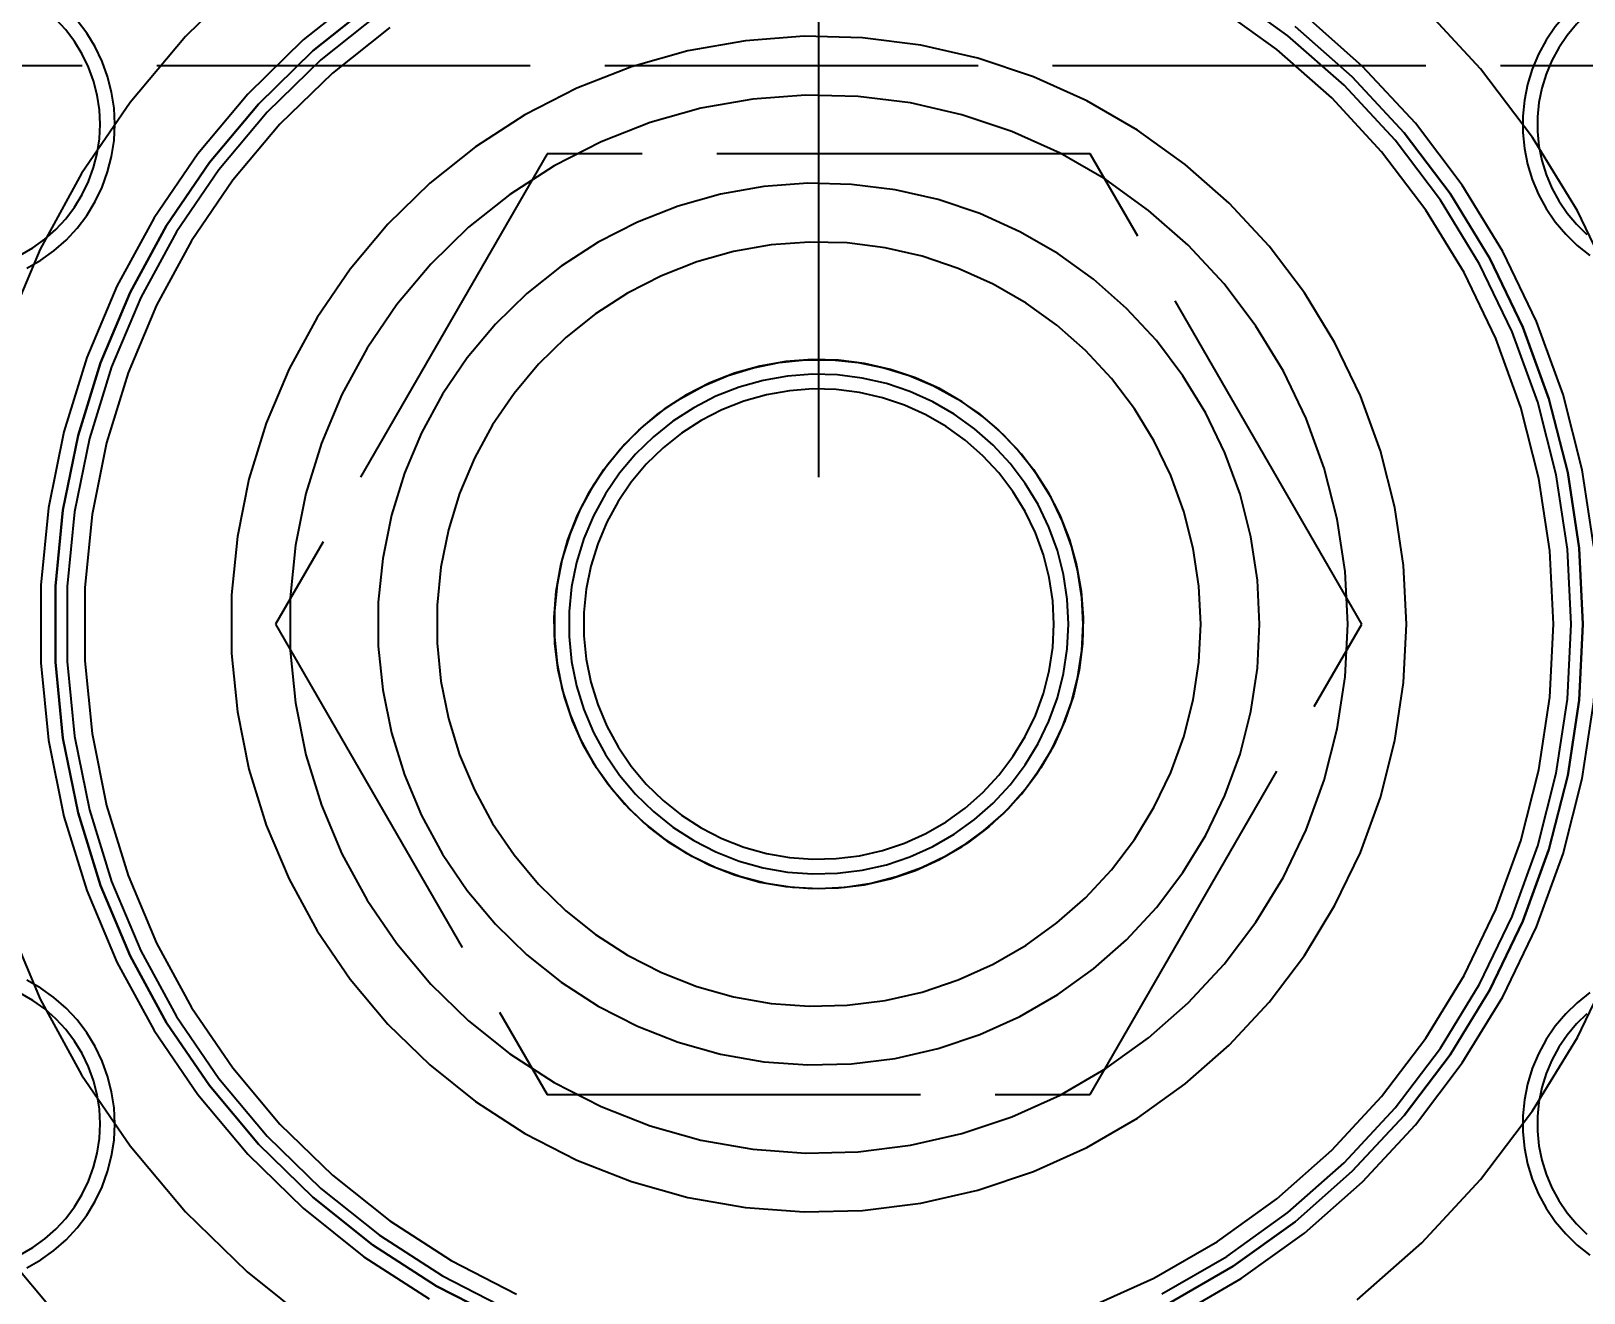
# Model space of a CAD drawing. Header units: millimetres. Extents: x -9 to 243, y -53 to 196.
# Drawn here: x 22.57 to 27.85, y 143.43 to 147.72 of the extents above; entities that cross this region are included whole.
import ezdxf

# ---------------------------------------------------------------- set-up
doc = ezdxf.new("R2010")
doc.units = ezdxf.units.MM
doc.linetypes.add('DASHED', pattern=[1.524, 1.27, -0.254])
doc.layers.add('DIMS', color=3, linetype='CONTINUOUS')
doc.layers.add('HIDDEN', color=8, linetype='DASHED')
doc.styles.add('OpenSansCondensed-Light', font='OpenSansCondensed-Light.ttf')
doc.dimstyles.new('EZDXF', dxfattribs={"dimtxt": 0.25, "dimasz": 0.175, "dimexe": 0.375, "dimexo": 0.125, "dimgap": 0.1, "dimtad": 1, "dimlfac": 100, "dimzin": 12, "dimdsep": 46, "dimtxsty": 'OpenSansCondensed-Light', "dimblk": 'ARCHTICK', "dimcen": 2.5, "dimazin": 3, "dimtfac": 0.5, "dimtmove": 2, "dimatfit": 3})

# ---------------------------------------------------------------- blocks, each defined once
blk = doc.blocks.new('_ARCHTICK')
at = {"color": 0, "linetype": 'BYBLOCK', "const_width": 0.15}
blk.add_lwpolyline([(-0.5, -0.5), (0.5, 0.5)], dxfattribs=at)

msp = doc.modelspace()

# ---------------------------------------------------------------- linework, layer by layer
at = {"layer": 'HIDDEN'}
for points in [[(23.30529, 147.90362), (23.09554, 147.69904), (22.90721, 147.47459), (22.74216, 147.23251), (22.60203, 146.97519), (22.48822, 146.7052)], [(23.30529, 147.90362), (23.09554, 147.69904), (22.90721, 147.47459), (22.74216, 147.23251), (22.60203, 146.97519), (22.48822, 146.7052)], [(22.85551, 147.4), (22.85278, 147.45476), (22.84461, 147.50898), (22.83108, 147.56212), (22.81233, 147.61364), (22.78854, 147.66304), (22.75994, 147.70983), (22.72684, 147.75353), (22.68954, 147.79373), (22.64843, 147.83001), (22.60391, 147.86201), (22.55643, 147.88943)], [(22.85551, 147.4), (22.85278, 147.45476), (22.84461, 147.50898), (22.83108, 147.56212), (22.81233, 147.61364), (22.78854, 147.66304), (22.75994, 147.70983), (22.72684, 147.75353), (22.68954, 147.79373), (22.64843, 147.83001), (22.60391, 147.86201), (22.55643, 147.88943)], [(22.80551, 147.4), (22.80303, 147.44978), (22.7956, 147.49907), (22.7833, 147.54738), (22.76625, 147.59422), (22.74462, 147.63913), (22.71863, 147.68166), (22.68854, 147.72139), (22.65463, 147.75793), (22.61726, 147.79092), (22.57679, 147.82001), (22.53362, 147.84494)], [(23.70308, 147.85164), (23.49653, 147.68692), (23.30741, 147.50246), (23.1376, 147.30008), (22.98878, 147.0818), (22.86243, 146.84979), (22.75981, 146.60635), (22.68195, 146.35391), (22.6296, 146.09496), (22.60329, 145.83209), (22.60329, 145.56791), (22.6296, 145.30504), (22.68195, 145.04609), (22.75981, 144.79365), (22.86243, 144.55021), (22.98878, 144.3182), (23.1376, 144.09992), (23.30741, 143.89754), (23.49653, 143.71308), (23.70308, 143.54836), (23.925, 143.40503)], [(23.70308, 147.85164), (23.49653, 147.68692), (23.30741, 147.50246), (23.1376, 147.30008), (22.98878, 147.0818), (22.86243, 146.84979), (22.75981, 146.60635), (22.68195, 146.35391), (22.6296, 146.09496), (22.60329, 145.83209), (22.60329, 145.56791), (22.6296, 145.30504), (22.68195, 145.04609), (22.75981, 144.79365), (22.86243, 144.55021), (22.98878, 144.3182), (23.1376, 144.09992), (23.30741, 143.89754), (23.49653, 143.71308), (23.70308, 143.54836), (23.925, 143.40503)], [(27.81, 145.7), (27.79728, 145.95489), (27.75924, 146.20725), (27.69627, 146.45457), (27.60898, 146.69439), (27.49825, 146.92433), (27.36517, 147.1421), (27.21107, 147.34554), (27.03749, 147.53262), (26.84613, 147.70149), (26.63892, 147.85047)], [(27.81, 145.7), (27.79728, 145.95489), (27.75924, 146.20725), (27.69627, 146.45457), (27.60898, 146.69439), (27.49825, 146.92433), (27.36517, 147.1421), (27.21107, 147.34554), (27.03749, 147.53262), (26.84613, 147.70149), (26.63892, 147.85047)], [(27.87343, 147.84657), (27.83056, 147.81238), (27.79131, 147.7741), (27.75606, 147.73209), (27.72518, 147.68679), (27.69895, 147.63864), (27.67766, 147.58811), (27.66149, 147.53572), (27.65063, 147.48197), (27.64517, 147.42742), (27.64517, 147.37258), (27.65063, 147.31803), (27.66149, 147.26428), (27.67766, 147.21189), (27.69895, 147.16136), (27.72518, 147.11321), (27.75606, 147.06791), (27.79131, 147.0259), (27.83056, 146.98762), (27.87343, 146.95343)], [(27.87343, 147.84657), (27.83056, 147.81238), (27.79131, 147.7741), (27.75606, 147.73209), (27.72518, 147.68679), (27.69895, 147.63864), (27.67766, 147.58811), (27.66149, 147.53572), (27.65063, 147.48197), (27.64517, 147.42742), (27.64517, 147.37258), (27.65063, 147.31803), (27.66149, 147.26428), (27.67766, 147.21189), (27.69895, 147.16136), (27.72518, 147.11321), (27.75606, 147.06791), (27.79131, 147.0259), (27.83056, 146.98762), (27.87343, 146.95343)], [(23.73227, 147.81104), (23.52962, 147.64943), (23.34407, 147.46845), (23.17746, 147.26989), (23.03144, 147.05573), (22.90748, 146.8281), (22.8068, 146.58925), (22.7304, 146.34157), (22.67904, 146.08751), (22.65323, 145.8296), (22.65323, 145.5704), (22.67904, 145.31249), (22.7304, 145.05843), (22.8068, 144.81075), (22.90748, 144.5719), (23.03144, 144.34427), (23.17746, 144.13011), (23.34407, 143.93155), (23.52962, 143.75057), (23.73227, 143.58896), (23.95, 143.44833), (24.18065, 143.33008)], [(24.18065, 143.33008), (23.95, 143.44833), (23.73227, 143.58896), (23.52962, 143.75057), (23.34407, 143.93155), (23.17746, 144.13011), (23.03144, 144.34427), (22.90748, 144.5719), (22.8068, 144.81075), (22.7304, 145.05843), (22.67904, 145.31249), (22.65323, 145.5704), (22.65323, 145.8296), (22.67904, 146.08751), (22.7304, 146.34157), (22.8068, 146.58925), (22.90748, 146.8281), (23.03144, 147.05573), (23.17746, 147.26989), (23.34407, 147.46845), (23.52962, 147.64943), (23.73227, 147.81104)], [(23.73227, 147.81104), (23.52962, 147.64943), (23.34407, 147.46845), (23.17746, 147.26989), (23.03144, 147.05573), (22.90748, 146.8281), (22.8068, 146.58925), (22.7304, 146.34157), (22.67904, 146.08751), (22.65323, 145.8296), (22.65323, 145.5704), (22.67904, 145.31249), (22.7304, 145.05843), (22.8068, 144.81075), (22.90748, 144.5719), (23.03144, 144.34427), (23.17746, 144.13011), (23.34407, 143.93155), (23.52962, 143.75057), (23.73227, 143.58896), (23.95, 143.44833), (24.18065, 143.33008)], [(23.73227, 147.81104), (23.52962, 147.64943), (23.34407, 147.46845), (23.17746, 147.26989), (23.03144, 147.05573), (22.90748, 146.8281), (22.8068, 146.58925), (22.7304, 146.34157), (22.67904, 146.08751), (22.65323, 145.8296), (22.65323, 145.5704), (22.67904, 145.31249), (22.7304, 145.05843), (22.8068, 144.81075), (22.90748, 144.5719), (23.03144, 144.34427), (23.17746, 144.13011), (23.34407, 143.93155), (23.52962, 143.75057), (23.73227, 143.58896), (23.95, 143.44833), (24.18065, 143.33008)], [(23.75562, 147.77856), (23.55608, 147.61944), (23.37339, 147.44124), (23.20934, 147.24574), (23.06558, 147.03487), (22.94352, 146.81074), (22.84439, 146.57557), (22.76916, 146.3317), (22.71859, 146.08155), (22.69318, 145.82761), (22.69318, 145.57239), (22.71859, 145.31845), (22.76916, 145.0683), (22.84439, 144.82443), (22.94352, 144.58926), (23.06558, 144.36513), (23.20934, 144.15426), (23.37339, 143.95876), (23.55608, 143.78056), (23.75562, 143.62144), (23.97, 143.48297), (24.19711, 143.36655)], [(23.75562, 147.77856), (23.55608, 147.61944), (23.37339, 147.44124), (23.20934, 147.24574), (23.06558, 147.03487), (22.94352, 146.81074), (22.84439, 146.57557), (22.76916, 146.3317), (22.71859, 146.08155), (22.69318, 145.82761), (22.69318, 145.57239), (22.71859, 145.31845), (22.76916, 145.0683), (22.84439, 144.82443), (22.94352, 144.58926), (23.06558, 144.36513), (23.20934, 144.15426), (23.37339, 143.95876), (23.55608, 143.78056), (23.75562, 143.62144), (23.97, 143.48297), (24.19711, 143.36655)], [(27.75, 145.7), (27.73758, 145.94892), (27.70043, 146.19537), (27.63893, 146.43689), (27.55369, 146.67109), (27.44555, 146.89563), (27.3156, 147.1083), (27.16511, 147.30697), (26.99559, 147.48967), (26.80872, 147.65458), (26.60637, 147.80006)], [(27.75, 145.7), (27.73758, 145.94892), (27.70043, 146.19537), (27.63893, 146.43689), (27.55369, 146.67109), (27.44555, 146.89563), (27.3156, 147.1083), (27.16511, 147.30697), (26.99559, 147.48967), (26.80872, 147.65458), (26.60637, 147.80006)], [(27.88683, 145.96385), (27.84746, 146.22509), (27.78227, 146.4811), (27.69191, 146.72935), (27.57729, 146.96737), (27.43953, 147.1928), (27.28002, 147.40339), (27.10033, 147.59705), (26.90225, 147.77185)], [(27.88683, 145.96385), (27.84746, 146.22509), (27.78227, 146.4811), (27.69191, 146.72935), (27.57729, 146.96737), (27.43953, 147.1928), (27.28002, 147.40339), (27.10033, 147.59705), (26.90225, 147.77185)], [(27.95824, 146.84162), (27.83111, 147.1056), (27.67833, 147.35561), (27.50142, 147.58917), (27.30213, 147.80395)], [(27.95824, 146.84162), (27.83111, 147.1056), (27.67833, 147.35561), (27.50142, 147.58917), (27.30213, 147.80395)], [(27.86364, 147.77489), (27.82796, 147.74009), (27.79592, 147.7019), (27.76784, 147.66072), (27.744, 147.61694), (27.72464, 147.57101), (27.70995, 147.52338), (27.70007, 147.47452), (27.69511, 147.42492), (27.69511, 147.37508), (27.70007, 147.32548), (27.70995, 147.27662), (27.72464, 147.22899), (27.744, 147.18306), (27.76784, 147.13928), (27.79592, 147.0981), (27.82796, 147.05991), (27.86364, 147.02511)], [(23.79064, 147.72985), (23.59579, 147.57445), (23.41737, 147.40043), (23.25717, 147.20951), (23.11677, 147.00359), (22.99758, 146.78471), (22.90077, 146.55505), (22.82731, 146.31689), (22.77792, 146.07261), (22.75311, 145.82461), (22.75311, 145.57539), (22.77792, 145.32739), (22.82731, 145.08311), (22.90077, 144.84495), (22.99758, 144.61529), (23.11677, 144.39641), (23.25717, 144.19049), (23.41737, 143.99957), (23.59579, 143.82555), (23.79064, 143.67015), (24, 143.53494), (24.22178, 143.42124)], [(23.79064, 147.72985), (23.59579, 147.57445), (23.41737, 147.40043), (23.25717, 147.20951), (23.11677, 147.00359), (22.99758, 146.78471), (22.90077, 146.55505), (22.82731, 146.31689), (22.77792, 146.07261), (22.75311, 145.82461), (22.75311, 145.57539), (22.77792, 145.32739), (22.82731, 145.08311), (22.90077, 144.84495), (22.99758, 144.61529), (23.11677, 144.39641), (23.25717, 144.19049), (23.41737, 143.99957), (23.59579, 143.82555), (23.79064, 143.67015), (24, 143.53494), (24.22178, 143.42124)], [(27.85, 145.7), (27.83708, 145.95888), (27.79845, 146.21518), (27.73449, 146.46636), (27.64584, 146.70993), (27.53338, 146.94346), (27.39822, 147.16463), (27.24172, 147.37125), (27.06542, 147.56125), (26.87107, 147.73276)], [(26.87107, 147.73276), (27.06542, 147.56125), (27.24172, 147.37125), (27.39822, 147.16463), (27.53338, 146.94346), (27.64584, 146.70993), (27.73449, 146.46636), (27.79845, 146.21518), (27.83708, 145.95888), (27.85, 145.7)], [(27.85, 145.7), (27.83708, 145.95888), (27.79845, 146.21518), (27.73449, 146.46636), (27.64584, 146.70993), (27.53338, 146.94346), (27.39822, 147.16463), (27.24172, 147.37125), (27.06542, 147.56125), (26.87107, 147.73276)], [(27.85, 145.7), (27.83708, 145.95888), (27.79845, 146.21518), (27.73449, 146.46636), (27.64584, 146.70993), (27.53338, 146.94346), (27.39822, 147.16463), (27.24172, 147.37125), (27.06542, 147.56125), (26.87107, 147.73276)], [(27.25, 145.7), (27.24006, 145.89914), (27.21034, 146.09629), (27.16115, 146.28951), (27.09295, 146.47687), (27.00644, 146.65651), (26.90248, 146.82664), (26.78209, 146.98558), (26.64647, 147.13173), (26.49698, 147.26366), (26.33509, 147.38005), (26.16242, 147.47974), (25.98068, 147.56175), (25.79168, 147.62525), (25.5973, 147.66962), (25.39946, 147.69441), (25.20014, 147.69938), (25.00131, 147.68448), (24.80496, 147.64986), (24.61303, 147.59585), (24.42743, 147.52301), (24.25, 147.43205), (24.08251, 147.32388), (23.92663, 147.19956), (23.7839, 147.06035), (23.65573, 146.90761), (23.54342, 146.74287), (23.44806, 146.56777), (23.37061, 146.38404), (23.31185, 146.19351), (23.27234, 145.99808), (23.25249, 145.79969), (23.25249, 145.60031), (23.27234, 145.40192), (23.31185, 145.20649), (23.37061, 145.01596), (23.44806, 144.83223), (23.54342, 144.65713), (23.65573, 144.49239), (23.7839, 144.33965), (23.92663, 144.20044), (24.08251, 144.07612), (24.25, 143.96795), (24.42743, 143.87699), (24.61303, 143.80415), (24.80496, 143.75014), (25.00131, 143.71552), (25.20014, 143.70062), (25.39946, 143.70559), (25.5973, 143.73038), (25.79168, 143.77475), (25.98068, 143.83825), (26.16242, 143.92026), (26.33509, 144.01995), (26.49698, 144.13634), (26.64647, 144.26827), (26.78209, 144.41442), (26.90248, 144.57336), (27.00644, 144.74349), (27.09295, 144.92313), (27.16115, 145.11049), (27.21034, 145.30371), (27.24006, 145.50086), (27.25, 145.7)], [(27.25, 145.7), (27.24006, 145.89914), (27.21034, 146.09629), (27.16115, 146.28951), (27.09295, 146.47687), (27.00644, 146.65651), (26.90248, 146.82664), (26.78209, 146.98558), (26.64647, 147.13173), (26.49698, 147.26366), (26.33509, 147.38005), (26.16242, 147.47974), (25.98068, 147.56175), (25.79168, 147.62525), (25.5973, 147.66962), (25.39946, 147.69441), (25.20014, 147.69938), (25.00131, 147.68448), (24.80496, 147.64986), (24.61303, 147.59585), (24.42743, 147.52301), (24.25, 147.43205), (24.08251, 147.32388), (23.92663, 147.19956), (23.7839, 147.06035), (23.65573, 146.90761), (23.54342, 146.74287), (23.44806, 146.56777), (23.37061, 146.38404), (23.31185, 146.19351), (23.27234, 145.99808), (23.25249, 145.79969), (23.25249, 145.60031), (23.27234, 145.40192), (23.31185, 145.20649), (23.37061, 145.01596), (23.44806, 144.83223), (23.54342, 144.65713), (23.65573, 144.49239), (23.7839, 144.33965), (23.92663, 144.20044), (24.08251, 144.07612), (24.25, 143.96795), (24.42743, 143.87699), (24.61303, 143.80415), (24.80496, 143.75014), (25.00131, 143.71552), (25.20014, 143.70062), (25.39946, 143.70559), (25.5973, 143.73038), (25.79168, 143.77475), (25.98068, 143.83825), (26.16242, 143.92026), (26.33509, 144.01995), (26.49698, 144.13634), (26.64647, 144.26827), (26.78209, 144.41442), (26.90248, 144.57336), (27.00644, 144.74349), (27.09295, 144.92313), (27.16115, 145.11049), (27.21034, 145.30371), (27.24006, 145.50086), (27.25, 145.7)], [(19.95, 147.6), (30.55, 147.6)], [(19.95, 147.6), (30.55, 147.6)], [(27.05, 145.7), (27.04106, 145.87922), (27.01431, 146.05666), (26.97003, 146.23056), (26.90866, 146.39918), (26.8308, 146.56086), (26.73723, 146.71398), (26.62888, 146.85702), (26.50683, 146.98856), (26.37228, 147.1073), (26.22658, 147.21205), (26.07118, 147.30177), (25.90761, 147.37557), (25.73751, 147.43272), (25.56257, 147.47265), (25.38451, 147.49497), (25.20512, 147.49944), (25.02618, 147.48603), (24.84946, 147.45487), (24.67672, 147.40627), (24.50968, 147.34071), (24.35, 147.25885), (24.19926, 147.16149), (24.05897, 147.04961), (23.93051, 146.92431), (23.81516, 146.78685), (23.71408, 146.63858), (23.62826, 146.48099), (23.55855, 146.31564), (23.50566, 146.14416), (23.4701, 145.96828), (23.45224, 145.78972), (23.45224, 145.61028), (23.4701, 145.43172), (23.50566, 145.25584), (23.55855, 145.08436), (23.62826, 144.91901), (23.71408, 144.76142), (23.81516, 144.61315), (23.93051, 144.47569), (24.05897, 144.35039), (24.19926, 144.23851), (24.35, 144.14115), (24.50968, 144.05929), (24.67672, 143.99373), (24.84946, 143.94513), (25.02618, 143.91397), (25.20512, 143.90056), (25.38451, 143.90503), (25.56257, 143.92735), (25.73751, 143.96728), (25.90761, 144.02443), (26.07118, 144.09823), (26.22658, 144.18795), (26.37228, 144.2927), (26.50683, 144.41144), (26.62888, 144.54298), (26.73723, 144.68602), (26.8308, 144.83914), (26.90866, 145.00082), (26.97003, 145.16944), (27.01431, 145.34334), (27.04106, 145.52078), (27.05, 145.7)], [(27.05, 145.7), (27.04106, 145.87922), (27.01431, 146.05666), (26.97003, 146.23056), (26.90866, 146.39918), (26.8308, 146.56086), (26.73723, 146.71398), (26.62888, 146.85702), (26.50683, 146.98856), (26.37228, 147.1073), (26.22658, 147.21205), (26.07118, 147.30177), (25.90761, 147.37557), (25.73751, 147.43272), (25.56257, 147.47265), (25.38451, 147.49497), (25.20512, 147.49944), (25.02618, 147.48603), (24.84946, 147.45487), (24.67672, 147.40627), (24.50968, 147.34071), (24.35, 147.25885), (24.19926, 147.16149), (24.05897, 147.04961), (23.93051, 146.92431), (23.81516, 146.78685), (23.71408, 146.63858), (23.62826, 146.48099), (23.55855, 146.31564), (23.50566, 146.14416), (23.4701, 145.96828), (23.45224, 145.78972), (23.45224, 145.61028), (23.4701, 145.43172), (23.50566, 145.25584), (23.55855, 145.08436), (23.62826, 144.91901), (23.71408, 144.76142), (23.81516, 144.61315), (23.93051, 144.47569), (24.05897, 144.35039), (24.19926, 144.23851), (24.35, 144.14115), (24.50968, 144.05929), (24.67672, 143.99373), (24.84946, 143.94513), (25.02618, 143.91397), (25.20512, 143.90056), (25.38451, 143.90503), (25.56257, 143.92735), (25.73751, 143.96728), (25.90761, 144.02443), (26.07118, 144.09823), (26.22658, 144.18795), (26.37228, 144.2927), (26.50683, 144.41144), (26.62888, 144.54298), (26.73723, 144.68602), (26.8308, 144.83914), (26.90866, 145.00082), (26.97003, 145.16944), (27.01431, 145.34334), (27.04106, 145.52078), (27.05, 145.7)], [(22.53362, 146.95506), (22.57679, 146.97999), (22.61726, 147.00908), (22.65463, 147.04207), (22.68854, 147.07861), (22.71863, 147.11834), (22.74462, 147.16087), (22.76625, 147.20578), (22.7833, 147.25262), (22.7956, 147.30093), (22.80303, 147.35022), (22.80551, 147.4)], [(22.55643, 146.91057), (22.60391, 146.93799), (22.64843, 146.96999), (22.68954, 147.00627), (22.72684, 147.04647), (22.75994, 147.09017), (22.78854, 147.13696), (22.81233, 147.18636), (22.83108, 147.23788), (22.84461, 147.29102), (22.85278, 147.34524), (22.85551, 147.4)], [(22.55643, 146.91057), (22.60391, 146.93799), (22.64843, 146.96999), (22.68954, 147.00627), (22.72684, 147.04647), (22.75994, 147.09017), (22.78854, 147.13696), (22.81233, 147.18636), (22.83108, 147.23788), (22.84461, 147.29102), (22.85278, 147.34524), (22.85551, 147.4)], [(24.32624, 147.3), (23.40248, 145.7)], [(24.32624, 147.3), (23.40248, 145.7)], [(24.32624, 147.3), (23.40248, 145.7)], [(24.32624, 147.3), (23.40248, 145.7)], [(26.17376, 147.3), (24.32624, 147.3)], [(26.17376, 147.3), (24.32624, 147.3)], [(26.17376, 147.3), (24.32624, 147.3)], [(26.17376, 147.3), (24.32624, 147.3)], [(27.09752, 145.7), (26.17376, 147.3)], [(27.09752, 145.7), (26.17376, 147.3)], [(27.09752, 145.7), (26.17376, 147.3)], [(27.09752, 145.7), (26.17376, 147.3)], [(26.75, 145.7), (26.74255, 145.84935), (26.72026, 145.99722), (26.68336, 146.14213), (26.63221, 146.28265), (26.56733, 146.41738), (26.48936, 146.54498), (26.39907, 146.66418), (26.29736, 146.7738), (26.18523, 146.87275), (26.06382, 146.96004), (25.93432, 147.03481), (25.79801, 147.09631), (25.65626, 147.14394), (25.51047, 147.17721), (25.3621, 147.19581), (25.2126, 147.19953), (25.06348, 147.18836), (24.91622, 147.16239), (24.77227, 147.12189), (24.63307, 147.06726), (24.5, 146.99904), (24.37438, 146.91791), (24.25747, 146.82467), (24.15042, 146.72026), (24.0543, 146.60571), (23.97006, 146.48215), (23.89855, 146.35083), (23.84046, 146.21303), (23.79638, 146.07014), (23.76675, 145.92356), (23.75186, 145.77477), (23.75186, 145.62523), (23.76675, 145.47644), (23.79638, 145.32986), (23.84046, 145.18697), (23.89855, 145.04917), (23.97006, 144.91785), (24.0543, 144.79429), (24.15042, 144.67974), (24.25747, 144.57533), (24.37438, 144.48209), (24.5, 144.40096), (24.63307, 144.33274), (24.77227, 144.27811), (24.91622, 144.23761), (25.06348, 144.21164), (25.2126, 144.20047), (25.3621, 144.20419), (25.51047, 144.22279), (25.65626, 144.25606), (25.79801, 144.30369), (25.93432, 144.36519), (26.06382, 144.43996), (26.18523, 144.52725), (26.29736, 144.6262), (26.39907, 144.73582), (26.48936, 144.85502), (26.56733, 144.98262), (26.63221, 145.11735), (26.68336, 145.25787), (26.72026, 145.40278), (26.74255, 145.55065), (26.75, 145.7)], [(26.75, 145.7), (26.74255, 145.84935), (26.72026, 145.99722), (26.68336, 146.14213), (26.63221, 146.28265), (26.56733, 146.41738), (26.48936, 146.54498), (26.39907, 146.66418), (26.29736, 146.7738), (26.18523, 146.87275), (26.06382, 146.96004), (25.93432, 147.03481), (25.79801, 147.09631), (25.65626, 147.14394), (25.51047, 147.17721), (25.3621, 147.19581), (25.2126, 147.19953), (25.06348, 147.18836), (24.91622, 147.16239), (24.77227, 147.12189), (24.63307, 147.06726), (24.5, 146.99904), (24.37438, 146.91791), (24.25747, 146.82467), (24.15042, 146.72026), (24.0543, 146.60571), (23.97006, 146.48215), (23.89855, 146.35083), (23.84046, 146.21303), (23.79638, 146.07014), (23.76675, 145.92356), (23.75186, 145.77477), (23.75186, 145.62523), (23.76675, 145.47644), (23.79638, 145.32986), (23.84046, 145.18697), (23.89855, 145.04917), (23.97006, 144.91785), (24.0543, 144.79429), (24.15042, 144.67974), (24.25747, 144.57533), (24.37438, 144.48209), (24.5, 144.40096), (24.63307, 144.33274), (24.77227, 144.27811), (24.91622, 144.23761), (25.06348, 144.21164), (25.2126, 144.20047), (25.3621, 144.20419), (25.51047, 144.22279), (25.65626, 144.25606), (25.79801, 144.30369), (25.93432, 144.36519), (26.06382, 144.43996), (26.18523, 144.52725), (26.29736, 144.6262), (26.39907, 144.73582), (26.48936, 144.85502), (26.56733, 144.98262), (26.63221, 145.11735), (26.68336, 145.25787), (26.72026, 145.40278), (26.74255, 145.55065), (26.75, 145.7)], [(26.55, 145.7), (26.54354, 145.82944), (26.52422, 145.95759), (26.49224, 146.08318), (26.44792, 146.20497), (26.39169, 146.32173), (26.32411, 146.43232), (26.24586, 146.53562), (26.15771, 146.63063), (26.06054, 146.71638), (25.95531, 146.79203), (25.84307, 146.85683), (25.72494, 146.91014), (25.60209, 146.95141), (25.47574, 146.98025), (25.34715, 146.99636), (25.21759, 146.9996), (25.08835, 146.98991), (24.96072, 146.96741), (24.83597, 146.93231), (24.71533, 146.88496), (24.6, 146.82583), (24.49113, 146.75552), (24.38981, 146.67472), (24.29703, 146.58422), (24.21373, 146.48495), (24.14072, 146.37787), (24.07874, 146.26405), (24.0284, 146.14463), (23.9902, 146.02078), (23.96452, 145.89375), (23.95162, 145.7648), (23.95162, 145.6352), (23.96452, 145.50625), (23.9902, 145.37922), (24.0284, 145.25537), (24.07874, 145.13595), (24.14072, 145.02213), (24.21373, 144.91505), (24.29703, 144.81578), (24.38981, 144.72528), (24.49113, 144.64448), (24.6, 144.57417), (24.71533, 144.51504), (24.83597, 144.46769), (24.96072, 144.43259), (25.08835, 144.41009), (25.21759, 144.4004), (25.34715, 144.40364), (25.47574, 144.41975), (25.60209, 144.44859), (25.72494, 144.48986), (25.84307, 144.54317), (25.95531, 144.60797), (26.06054, 144.68362), (26.15771, 144.76937), (26.24586, 144.86438), (26.32411, 144.96768), (26.39169, 145.07827), (26.44792, 145.19503), (26.49224, 145.31682), (26.52422, 145.44241), (26.54354, 145.57056), (26.55, 145.7)], [(26.55, 145.7), (26.54354, 145.82944), (26.52422, 145.95759), (26.49224, 146.08318), (26.44792, 146.20497), (26.39169, 146.32173), (26.32411, 146.43232), (26.24586, 146.53562), (26.15771, 146.63063), (26.06054, 146.71638), (25.95531, 146.79203), (25.84307, 146.85683), (25.72494, 146.91014), (25.60209, 146.95141), (25.47574, 146.98025), (25.34715, 146.99636), (25.21759, 146.9996), (25.08835, 146.98991), (24.96072, 146.96741), (24.83597, 146.93231), (24.71533, 146.88496), (24.6, 146.82583), (24.49113, 146.75552), (24.38981, 146.67472), (24.29703, 146.58422), (24.21373, 146.48495), (24.14072, 146.37787), (24.07874, 146.26405), (24.0284, 146.14463), (23.9902, 146.02078), (23.96452, 145.89375), (23.95162, 145.7648), (23.95162, 145.6352), (23.96452, 145.50625), (23.9902, 145.37922), (24.0284, 145.25537), (24.07874, 145.13595), (24.14072, 145.02213), (24.21373, 144.91505), (24.29703, 144.81578), (24.38981, 144.72528), (24.49113, 144.64448), (24.6, 144.57417), (24.71533, 144.51504), (24.83597, 144.46769), (24.96072, 144.43259), (25.08835, 144.41009), (25.21759, 144.4004), (25.34715, 144.40364), (25.47574, 144.41975), (25.60209, 144.44859), (25.72494, 144.48986), (25.84307, 144.54317), (25.95531, 144.60797), (26.06054, 144.68362), (26.15771, 144.76937), (26.24586, 144.86438), (26.32411, 144.96768), (26.39169, 145.07827), (26.44792, 145.19503), (26.49224, 145.31682), (26.52422, 145.44241), (26.54354, 145.57056), (26.55, 145.7)], [(25.25, 144.8), (25.16039, 144.80447), (25.07167, 144.81784), (24.98472, 144.83998), (24.90041, 144.87067), (24.81957, 144.9096), (24.74301, 144.95639), (24.67149, 145.01056), (24.60572, 145.07159), (24.54635, 145.13886), (24.49398, 145.21171), (24.44912, 145.28941), (24.41221, 145.37119), (24.38364, 145.45624), (24.36367, 145.54372), (24.35252, 145.63274), (24.35028, 145.72244), (24.35698, 145.81191), (24.37256, 145.90027), (24.39687, 145.98664), (24.42964, 146.07016), (24.47058, 146.15), (24.51926, 146.22537), (24.5752, 146.29552), (24.63784, 146.35975), (24.70658, 146.41742), (24.78071, 146.46796), (24.8595, 146.51087), (24.94218, 146.54572), (25.02792, 146.57217), (25.11586, 146.58995), (25.20514, 146.59888), (25.29486, 146.59888), (25.38414, 146.58995), (25.47208, 146.57217), (25.55782, 146.54572), (25.6405, 146.51087), (25.71929, 146.46796), (25.79342, 146.41742), (25.86216, 146.35975), (25.9248, 146.29552), (25.98074, 146.22537), (26.02942, 146.15), (26.07036, 146.07016), (26.10313, 145.98664), (26.12744, 145.90027), (26.14302, 145.81191), (26.14972, 145.72244), (26.14748, 145.63274), (26.13633, 145.54372), (26.11636, 145.45624), (26.08779, 145.37119), (26.05088, 145.28941), (26.00602, 145.21171), (25.95365, 145.13886), (25.89428, 145.07159), (25.82851, 145.01056), (25.75699, 144.95639), (25.68043, 144.9096), (25.59959, 144.87067), (25.51528, 144.83998), (25.42833, 144.81784), (25.33961, 144.80447), (25.25, 144.8)], [(25.25, 144.8), (25.16039, 144.80447), (25.07167, 144.81784), (24.98472, 144.83998), (24.90041, 144.87067), (24.81957, 144.9096), (24.74301, 144.95639), (24.67149, 145.01056), (24.60572, 145.07159), (24.54635, 145.13886), (24.49398, 145.21171), (24.44912, 145.28941), (24.41221, 145.37119), (24.38364, 145.45624), (24.36367, 145.54372), (24.35252, 145.63274), (24.35028, 145.72244), (24.35698, 145.81191), (24.37256, 145.90027), (24.39687, 145.98664), (24.42964, 146.07016), (24.47058, 146.15), (24.51926, 146.22537), (24.5752, 146.29552), (24.63784, 146.35975), (24.70658, 146.41742), (24.78071, 146.46796), (24.8595, 146.51087), (24.94218, 146.54572), (25.02792, 146.57217), (25.11586, 146.58995), (25.20514, 146.59888), (25.29486, 146.59888), (25.38414, 146.58995), (25.47208, 146.57217), (25.55782, 146.54572), (25.6405, 146.51087), (25.71929, 146.46796), (25.79342, 146.41742), (25.86216, 146.35975), (25.9248, 146.29552), (25.98074, 146.22537), (26.02942, 146.15), (26.07036, 146.07016), (26.10313, 145.98664), (26.12744, 145.90027), (26.14302, 145.81191), (26.14972, 145.72244), (26.14748, 145.63274), (26.13633, 145.54372), (26.11636, 145.45624), (26.08779, 145.37119), (26.05088, 145.28941), (26.00602, 145.21171), (25.95365, 145.13886), (25.89428, 145.07159), (25.82851, 145.01056), (25.75699, 144.95639), (25.68043, 144.9096), (25.59959, 144.87067), (25.51528, 144.83998), (25.42833, 144.81784), (25.33961, 144.80447), (25.25, 144.8)], [(26.15, 145.7), (26.14553, 145.78961), (26.13216, 145.87833), (26.11002, 145.96528), (26.07933, 146.04959), (26.0404, 146.13043), (25.99361, 146.20699), (25.93944, 146.27851), (25.87841, 146.34428), (25.81114, 146.40365), (25.73829, 146.45602), (25.66059, 146.50088), (25.57881, 146.53779), (25.49376, 146.56636), (25.40628, 146.58633), (25.31726, 146.59748), (25.22756, 146.59972), (25.13809, 146.59302), (25.04973, 146.57744), (24.96336, 146.55313), (24.87984, 146.52036), (24.8, 146.47942), (24.72463, 146.43074), (24.65448, 146.3748), (24.59025, 146.31216), (24.53258, 146.24342), (24.48204, 146.16929), (24.43913, 146.0905), (24.40428, 146.00782), (24.37783, 145.92208), (24.36005, 145.83414), (24.35112, 145.74486), (24.35112, 145.65514), (24.36005, 145.56586), (24.37783, 145.47792), (24.40428, 145.39218), (24.43913, 145.3095), (24.48204, 145.23071), (24.53258, 145.15658), (24.59025, 145.08784), (24.65448, 145.0252), (24.72463, 144.96926), (24.8, 144.92058), (24.87984, 144.87964), (24.96336, 144.84687), (25.04973, 144.82256), (25.13809, 144.80698), (25.22756, 144.80028), (25.31726, 144.80252), (25.40628, 144.81367), (25.49376, 144.83364), (25.57881, 144.86221), (25.66059, 144.89912), (25.73829, 144.94398), (25.81114, 144.99635), (25.87841, 145.05572), (25.93944, 145.12149), (25.99361, 145.19301), (26.0404, 145.26957), (26.07933, 145.35041), (26.11002, 145.43472), (26.13216, 145.52167), (26.14553, 145.61039), (26.15, 145.7)], [(26.15, 145.7), (26.14553, 145.78961), (26.13216, 145.87833), (26.11002, 145.96528), (26.07933, 146.04959), (26.0404, 146.13043), (25.99361, 146.20699), (25.93944, 146.27851), (25.87841, 146.34428), (25.81114, 146.40365), (25.73829, 146.45602), (25.66059, 146.50088), (25.57881, 146.53779), (25.49376, 146.56636), (25.40628, 146.58633), (25.31726, 146.59748), (25.22756, 146.59972), (25.13809, 146.59302), (25.04973, 146.57744), (24.96336, 146.55313), (24.87984, 146.52036), (24.8, 146.47942), (24.72463, 146.43074), (24.65448, 146.3748), (24.59025, 146.31216), (24.53258, 146.24342), (24.48204, 146.16929), (24.43913, 146.0905), (24.40428, 146.00782), (24.37783, 145.92208), (24.36005, 145.83414), (24.35112, 145.74486), (24.35112, 145.65514), (24.36005, 145.56586), (24.37783, 145.47792), (24.40428, 145.39218), (24.43913, 145.3095), (24.48204, 145.23071), (24.53258, 145.15658), (24.59025, 145.08784), (24.65448, 145.0252), (24.72463, 144.96926), (24.8, 144.92058), (24.87984, 144.87964), (24.96336, 144.84687), (25.04973, 144.82256), (25.13809, 144.80698), (25.22756, 144.80028), (25.31726, 144.80252), (25.40628, 144.81367), (25.49376, 144.83364), (25.57881, 144.86221), (25.66059, 144.89912), (25.73829, 144.94398), (25.81114, 144.99635), (25.87841, 145.05572), (25.93944, 145.12149), (25.99361, 145.19301), (26.0404, 145.26957), (26.07933, 145.35041), (26.11002, 145.43472), (26.13216, 145.52167), (26.14553, 145.61039), (26.15, 145.7)], [(26.1, 145.7), (26.09578, 145.78463), (26.08315, 145.86842), (26.06224, 145.95054), (26.03325, 146.03017), (25.99649, 146.10652), (25.9523, 146.17882), (25.90114, 146.24637), (25.8435, 146.30849), (25.77997, 146.36456), (25.71116, 146.41402), (25.63778, 146.45639), (25.56054, 146.49124), (25.48021, 146.51823), (25.3976, 146.53709), (25.31352, 146.54762), (25.22881, 146.54974), (25.14431, 146.5434), (25.06086, 146.52869), (24.97929, 146.50574), (24.90041, 146.47478), (24.825, 146.43612), (24.75382, 146.39015), (24.68757, 146.33731), (24.62691, 146.27815), (24.57244, 146.21323), (24.5247, 146.14322), (24.48418, 146.0688), (24.45126, 145.99072), (24.42628, 145.90974), (24.40949, 145.82669), (24.40106, 145.74237), (24.40106, 145.65763), (24.40949, 145.57331), (24.42628, 145.49026), (24.45126, 145.40928), (24.48418, 145.3312), (24.5247, 145.25678), (24.57244, 145.18677), (24.62691, 145.12185), (24.68757, 145.06269), (24.75382, 145.00985), (24.825, 144.96388), (24.90041, 144.92522), (24.97929, 144.89426), (25.06086, 144.87131), (25.14431, 144.8566), (25.22881, 144.85026), (25.31352, 144.85238), (25.3976, 144.86291), (25.48021, 144.88177), (25.56054, 144.90876), (25.63778, 144.94361), (25.71116, 144.98598), (25.77997, 145.03544), (25.8435, 145.09151), (25.90114, 145.15363), (25.9523, 145.22118), (25.99649, 145.29348), (26.03325, 145.36983), (26.06224, 145.44946), (26.08315, 145.53158), (26.09578, 145.61537), (26.1, 145.7)], [(26.1, 145.7), (26.09578, 145.78463), (26.08315, 145.86842), (26.06224, 145.95054), (26.03325, 146.03017), (25.99649, 146.10652), (25.9523, 146.17882), (25.90114, 146.24637), (25.8435, 146.30849), (25.77997, 146.36456), (25.71116, 146.41402), (25.63778, 146.45639), (25.56054, 146.49124), (25.48021, 146.51823), (25.3976, 146.53709), (25.31352, 146.54762), (25.22881, 146.54974), (25.14431, 146.5434), (25.06086, 146.52869), (24.97929, 146.50574), (24.90041, 146.47478), (24.825, 146.43612), (24.75382, 146.39015), (24.68757, 146.33731), (24.62691, 146.27815), (24.57244, 146.21323), (24.5247, 146.14322), (24.48418, 146.0688), (24.45126, 145.99072), (24.42628, 145.90974), (24.40949, 145.82669), (24.40106, 145.74237), (24.40106, 145.65763), (24.40949, 145.57331), (24.42628, 145.49026), (24.45126, 145.40928), (24.48418, 145.3312), (24.5247, 145.25678), (24.57244, 145.18677), (24.62691, 145.12185), (24.68757, 145.06269), (24.75382, 145.00985), (24.825, 144.96388), (24.90041, 144.92522), (24.97929, 144.89426), (25.06086, 144.87131), (25.14431, 144.8566), (25.22881, 144.85026), (25.31352, 144.85238), (25.3976, 144.86291), (25.48021, 144.88177), (25.56054, 144.90876), (25.63778, 144.94361), (25.71116, 144.98598), (25.77997, 145.03544), (25.8435, 145.09151), (25.90114, 145.15363), (25.9523, 145.22118), (25.99649, 145.29348), (26.03325, 145.36983), (26.06224, 145.44946), (26.08315, 145.53158), (26.09578, 145.61537), (26.1, 145.7)], [(26.1, 145.7), (26.09578, 145.78463), (26.08315, 145.86842), (26.06224, 145.95054), (26.03325, 146.03017), (25.99649, 146.10652), (25.9523, 146.17882), (25.90114, 146.24637), (25.8435, 146.30849), (25.77997, 146.36456), (25.71116, 146.41402), (25.63778, 146.45639), (25.56054, 146.49124), (25.48021, 146.51823), (25.3976, 146.53709), (25.31352, 146.54762), (25.22881, 146.54974), (25.14431, 146.5434), (25.06086, 146.52869), (24.97929, 146.50574), (24.90041, 146.47478), (24.825, 146.43612), (24.75382, 146.39015), (24.68757, 146.33731), (24.62691, 146.27815), (24.57244, 146.21323), (24.5247, 146.14322), (24.48418, 146.0688), (24.45126, 145.99072), (24.42628, 145.90974), (24.40949, 145.82669), (24.40106, 145.74237), (24.40106, 145.65763), (24.40949, 145.57331), (24.42628, 145.49026), (24.45126, 145.40928), (24.48418, 145.3312), (24.5247, 145.25678), (24.57244, 145.18677), (24.62691, 145.12185), (24.68757, 145.06269), (24.75382, 145.00985), (24.825, 144.96388), (24.90041, 144.92522), (24.97929, 144.89426), (25.06086, 144.87131), (25.14431, 144.8566), (25.22881, 144.85026), (25.31352, 144.85238), (25.3976, 144.86291), (25.48021, 144.88177), (25.56054, 144.90876), (25.63778, 144.94361), (25.71116, 144.98598), (25.77997, 145.03544), (25.8435, 145.09151), (25.90114, 145.15363), (25.9523, 145.22118), (25.99649, 145.29348), (26.03325, 145.36983), (26.06224, 145.44946), (26.08315, 145.53158), (26.09578, 145.61537), (26.1, 145.7)], [(26.1, 145.7), (26.09578, 145.78463), (26.08315, 145.86842), (26.06224, 145.95054), (26.03325, 146.03017), (25.99649, 146.10652), (25.9523, 146.17882), (25.90114, 146.24637), (25.8435, 146.30849), (25.77997, 146.36456), (25.71116, 146.41402), (25.63778, 146.45639), (25.56054, 146.49124), (25.48021, 146.51823), (25.3976, 146.53709), (25.31352, 146.54762), (25.22881, 146.54974), (25.14431, 146.5434), (25.06086, 146.52869), (24.97929, 146.50574), (24.90041, 146.47478), (24.825, 146.43612), (24.75382, 146.39015), (24.68757, 146.33731), (24.62691, 146.27815), (24.57244, 146.21323), (24.5247, 146.14322), (24.48418, 146.0688), (24.45126, 145.99072), (24.42628, 145.90974), (24.40949, 145.82669), (24.40106, 145.74237), (24.40106, 145.65763), (24.40949, 145.57331), (24.42628, 145.49026), (24.45126, 145.40928), (24.48418, 145.3312), (24.5247, 145.25678), (24.57244, 145.18677), (24.62691, 145.12185), (24.68757, 145.06269), (24.75382, 145.00985), (24.825, 144.96388), (24.90041, 144.92522), (24.97929, 144.89426), (25.06086, 144.87131), (25.14431, 144.8566), (25.22881, 144.85026), (25.31352, 144.85238), (25.3976, 144.86291), (25.48021, 144.88177), (25.56054, 144.90876), (25.63778, 144.94361), (25.71116, 144.98598), (25.77997, 145.03544), (25.8435, 145.09151), (25.90114, 145.15363), (25.9523, 145.22118), (25.99649, 145.29348), (26.03325, 145.36983), (26.06224, 145.44946), (26.08315, 145.53158), (26.09578, 145.61537), (26.1, 145.7)], [(26.05, 145.7), (26.04602, 145.77965), (26.03414, 145.85852), (26.01446, 145.9358), (25.98718, 146.01075), (25.95258, 146.0826), (25.91099, 146.15066), (25.86284, 146.21423), (25.80859, 146.27269), (25.74879, 146.32547), (25.68404, 146.37202), (25.61497, 146.4119), (25.54227, 146.4447), (25.46667, 146.4701), (25.38892, 146.48785), (25.30978, 146.49776), (25.23006, 146.49975), (25.15053, 146.49379), (25.07198, 146.47994), (24.99521, 146.45834), (24.92097, 146.4292), (24.85, 146.39282), (24.78301, 146.34955), (24.72065, 146.29982), (24.66356, 146.24414), (24.61229, 146.18304), (24.56737, 146.11715), (24.52922, 146.04711), (24.49825, 145.97362), (24.47474, 145.89741), (24.45894, 145.81923), (24.45099, 145.73988), (24.45099, 145.66012), (24.45894, 145.58077), (24.47474, 145.50259), (24.49825, 145.42638), (24.52922, 145.35289), (24.56737, 145.28285), (24.61229, 145.21696), (24.66356, 145.15586), (24.72065, 145.10018), (24.78301, 145.05045), (24.85, 145.00718), (24.92097, 144.9708), (24.99521, 144.94166), (25.07198, 144.92006), (25.15053, 144.90621), (25.23006, 144.90025), (25.30978, 144.90224), (25.38892, 144.91215), (25.46667, 144.9299), (25.54227, 144.9553), (25.61497, 144.9881), (25.68404, 145.02798), (25.74879, 145.07453), (25.80859, 145.12731), (25.86284, 145.18577), (25.91099, 145.24934), (25.95258, 145.3174), (25.98718, 145.38925), (26.01446, 145.4642), (26.03414, 145.54148), (26.04602, 145.62035), (26.05, 145.7)], [(26.05, 145.7), (26.04602, 145.77965), (26.03414, 145.85852), (26.01446, 145.9358), (25.98718, 146.01075), (25.95258, 146.0826), (25.91099, 146.15066), (25.86284, 146.21423), (25.80859, 146.27269), (25.74879, 146.32547), (25.68404, 146.37202), (25.61497, 146.4119), (25.54227, 146.4447), (25.46667, 146.4701), (25.38892, 146.48785), (25.30978, 146.49776), (25.23006, 146.49975), (25.15053, 146.49379), (25.07198, 146.47994), (24.99521, 146.45834), (24.92097, 146.4292), (24.85, 146.39282), (24.78301, 146.34955), (24.72065, 146.29982), (24.66356, 146.24414), (24.61229, 146.18304), (24.56737, 146.11715), (24.52922, 146.04711), (24.49825, 145.97362), (24.47474, 145.89741), (24.45894, 145.81923), (24.45099, 145.73988), (24.45099, 145.66012), (24.45894, 145.58077), (24.47474, 145.50259), (24.49825, 145.42638), (24.52922, 145.35289), (24.56737, 145.28285), (24.61229, 145.21696), (24.66356, 145.15586), (24.72065, 145.10018), (24.78301, 145.05045), (24.85, 145.00718), (24.92097, 144.9708), (24.99521, 144.94166), (25.07198, 144.92006), (25.15053, 144.90621), (25.23006, 144.90025), (25.30978, 144.90224), (25.38892, 144.91215), (25.46667, 144.9299), (25.54227, 144.9553), (25.61497, 144.9881), (25.68404, 145.02798), (25.74879, 145.07453), (25.80859, 145.12731), (25.86284, 145.18577), (25.91099, 145.24934), (25.95258, 145.3174), (25.98718, 145.38925), (26.01446, 145.4642), (26.03414, 145.54148), (26.04602, 145.62035), (26.05, 145.7)], [(26.05, 145.7), (26.04602, 145.77965), (26.03414, 145.85852), (26.01446, 145.9358), (25.98718, 146.01075), (25.95258, 146.0826), (25.91099, 146.15066), (25.86284, 146.21423), (25.80859, 146.27269), (25.74879, 146.32547), (25.68404, 146.37202), (25.61497, 146.4119), (25.54227, 146.4447), (25.46667, 146.4701), (25.38892, 146.48785), (25.30978, 146.49776), (25.23006, 146.49975), (25.15053, 146.49379), (25.07198, 146.47994), (24.99521, 146.45834), (24.92097, 146.4292), (24.85, 146.39282), (24.78301, 146.34955), (24.72065, 146.29982), (24.66356, 146.24414), (24.61229, 146.18304), (24.56737, 146.11715), (24.52922, 146.04711), (24.49825, 145.97362), (24.47474, 145.89741), (24.45894, 145.81923), (24.45099, 145.73988), (24.45099, 145.66012), (24.45894, 145.58077), (24.47474, 145.50259), (24.49825, 145.42638), (24.52922, 145.35289), (24.56737, 145.28285), (24.61229, 145.21696), (24.66356, 145.15586), (24.72065, 145.10018), (24.78301, 145.05045), (24.85, 145.00718), (24.92097, 144.9708), (24.99521, 144.94166), (25.07198, 144.92006), (25.15053, 144.90621), (25.23006, 144.90025), (25.30978, 144.90224), (25.38892, 144.91215), (25.46667, 144.9299), (25.54227, 144.9553), (25.61497, 144.9881), (25.68404, 145.02798), (25.74879, 145.07453), (25.80859, 145.12731), (25.86284, 145.18577), (25.91099, 145.24934), (25.95258, 145.3174), (25.98718, 145.38925), (26.01446, 145.4642), (26.03414, 145.54148), (26.04602, 145.62035), (26.05, 145.7)], [(26.05, 145.7), (26.04602, 145.77965), (26.03414, 145.85852), (26.01446, 145.9358), (25.98718, 146.01075), (25.95258, 146.0826), (25.91099, 146.15066), (25.86284, 146.21423), (25.80859, 146.27269), (25.74879, 146.32547), (25.68404, 146.37202), (25.61497, 146.4119), (25.54227, 146.4447), (25.46667, 146.4701), (25.38892, 146.48785), (25.30978, 146.49776), (25.23006, 146.49975), (25.15053, 146.49379), (25.07198, 146.47994), (24.99521, 146.45834), (24.92097, 146.4292), (24.85, 146.39282), (24.78301, 146.34955), (24.72065, 146.29982), (24.66356, 146.24414), (24.61229, 146.18304), (24.56737, 146.11715), (24.52922, 146.04711), (24.49825, 145.97362), (24.47474, 145.89741), (24.45894, 145.81923), (24.45099, 145.73988), (24.45099, 145.66012), (24.45894, 145.58077), (24.47474, 145.50259), (24.49825, 145.42638), (24.52922, 145.35289), (24.56737, 145.28285), (24.61229, 145.21696), (24.66356, 145.15586), (24.72065, 145.10018), (24.78301, 145.05045), (24.85, 145.00718), (24.92097, 144.9708), (24.99521, 144.94166), (25.07198, 144.92006), (25.15053, 144.90621), (25.23006, 144.90025), (25.30978, 144.90224), (25.38892, 144.91215), (25.46667, 144.9299), (25.54227, 144.9553), (25.61497, 144.9881), (25.68404, 145.02798), (25.74879, 145.07453), (25.80859, 145.12731), (25.86284, 145.18577), (25.91099, 145.24934), (25.95258, 145.3174), (25.98718, 145.38925), (26.01446, 145.4642), (26.03414, 145.54148), (26.04602, 145.62035), (26.05, 145.7)], [(26.05, 145.7), (26.04602, 145.77965), (26.03414, 145.85852), (26.01446, 145.9358), (25.98718, 146.01075), (25.95258, 146.0826), (25.91099, 146.15066), (25.86284, 146.21423), (25.80859, 146.27269), (25.74879, 146.32547), (25.68404, 146.37202), (25.61497, 146.4119), (25.54227, 146.4447), (25.46667, 146.4701), (25.38892, 146.48785), (25.30978, 146.49776), (25.23006, 146.49975), (25.15053, 146.49379), (25.07198, 146.47994), (24.99521, 146.45834), (24.92097, 146.4292), (24.85, 146.39282), (24.78301, 146.34955), (24.72065, 146.29982), (24.66356, 146.24414), (24.61229, 146.18304), (24.56737, 146.11715), (24.52922, 146.04711), (24.49825, 145.97362), (24.47474, 145.89741), (24.45894, 145.81923), (24.45099, 145.73988), (24.45099, 145.66012), (24.45894, 145.58077), (24.47474, 145.50259), (24.49825, 145.42638), (24.52922, 145.35289), (24.56737, 145.28285), (24.61229, 145.21696), (24.66356, 145.15586), (24.72065, 145.10018), (24.78301, 145.05045), (24.85, 145.00718), (24.92097, 144.9708), (24.99521, 144.94166), (25.07198, 144.92006), (25.15053, 144.90621), (25.23006, 144.90025), (25.30978, 144.90224), (25.38892, 144.91215), (25.46667, 144.9299), (25.54227, 144.9553), (25.61497, 144.9881), (25.68404, 145.02798), (25.74879, 145.07453), (25.80859, 145.12731), (25.86284, 145.18577), (25.91099, 145.24934), (25.95258, 145.3174), (25.98718, 145.38925), (26.01446, 145.4642), (26.03414, 145.54148), (26.04602, 145.62035), (26.05, 145.7)], [(26.05, 145.7), (26.04602, 145.77965), (26.03414, 145.85852), (26.01446, 145.9358), (25.98718, 146.01075), (25.95258, 146.0826), (25.91099, 146.15066), (25.86284, 146.21423), (25.80859, 146.27269), (25.74879, 146.32547), (25.68404, 146.37202), (25.61497, 146.4119), (25.54227, 146.4447), (25.46667, 146.4701), (25.38892, 146.48785), (25.30978, 146.49776), (25.23006, 146.49975), (25.15053, 146.49379), (25.07198, 146.47994), (24.99521, 146.45834), (24.92097, 146.4292), (24.85, 146.39282), (24.78301, 146.34955), (24.72065, 146.29982), (24.66356, 146.24414), (24.61229, 146.18304), (24.56737, 146.11715), (24.52922, 146.04711), (24.49825, 145.97362), (24.47474, 145.89741), (24.45894, 145.81923), (24.45099, 145.73988), (24.45099, 145.66012), (24.45894, 145.58077), (24.47474, 145.50259), (24.49825, 145.42638), (24.52922, 145.35289), (24.56737, 145.28285), (24.61229, 145.21696), (24.66356, 145.15586), (24.72065, 145.10018), (24.78301, 145.05045), (24.85, 145.00718), (24.92097, 144.9708), (24.99521, 144.94166), (25.07198, 144.92006), (25.15053, 144.90621), (25.23006, 144.90025), (25.30978, 144.90224), (25.38892, 144.91215), (25.46667, 144.9299), (25.54227, 144.9553), (25.61497, 144.9881), (25.68404, 145.02798), (25.74879, 145.07453), (25.80859, 145.12731), (25.86284, 145.18577), (25.91099, 145.24934), (25.95258, 145.3174), (25.98718, 145.38925), (26.01446, 145.4642), (26.03414, 145.54148), (26.04602, 145.62035), (26.05, 145.7)], [(23.40248, 145.7), (24.32624, 144.1)], [(23.40248, 145.7), (24.32624, 144.1)], [(23.40248, 145.7), (24.32624, 144.1)], [(23.40248, 145.7), (24.32624, 144.1)], [(26.16335, 143.37282), (26.39053, 143.47532), (26.60637, 143.59994), (26.80872, 143.74542), (26.99559, 143.91033), (27.16511, 144.09303), (27.3156, 144.2917), (27.44555, 144.50437), (27.55369, 144.72891), (27.63893, 144.96311), (27.70043, 145.20463), (27.73758, 145.45108), (27.75, 145.7)], [(26.16335, 143.37282), (26.39053, 143.47532), (26.60637, 143.59994), (26.80872, 143.74542), (26.99559, 143.91033), (27.16511, 144.09303), (27.3156, 144.2917), (27.44555, 144.50437), (27.55369, 144.72891), (27.63893, 144.96311), (27.70043, 145.20463), (27.73758, 145.45108), (27.75, 145.7)], [(26.17376, 144.1), (27.09752, 145.7)], [(26.17376, 144.1), (27.09752, 145.7)], [(26.17376, 144.1), (27.09752, 145.7)], [(26.17376, 144.1), (27.09752, 145.7)], [(26.4179, 143.42193), (26.63892, 143.54953), (26.84613, 143.69851), (27.03749, 143.86738), (27.21107, 144.05446), (27.36517, 144.2579), (27.49825, 144.47567), (27.60898, 144.70561), (27.69627, 144.94543), (27.75924, 145.19275), (27.79728, 145.44511), (27.81, 145.7)], [(26.4179, 143.42193), (26.63892, 143.54953), (26.84613, 143.69851), (27.03749, 143.86738), (27.21107, 144.05446), (27.36517, 144.2579), (27.49825, 144.47567), (27.60898, 144.70561), (27.69627, 144.94543), (27.75924, 145.19275), (27.79728, 145.44511), (27.81, 145.7)], [(26.43615, 143.38633), (26.66062, 143.51593), (26.87107, 143.66724), (27.06542, 143.83875), (27.24172, 144.02875), (27.39822, 144.23537), (27.53338, 144.45654), (27.64584, 144.69007), (27.73449, 144.93364), (27.79845, 145.18482), (27.83708, 145.44112), (27.85, 145.7)], [(27.85, 145.7), (27.83708, 145.44112), (27.79845, 145.18482), (27.73449, 144.93364), (27.64584, 144.69007), (27.53338, 144.45654), (27.39822, 144.23537), (27.24172, 144.02875), (27.06542, 143.83875), (26.87107, 143.66724), (26.66062, 143.51593), (26.43615, 143.38633)], [(26.43615, 143.38633), (26.66062, 143.51593), (26.87107, 143.66724), (27.06542, 143.83875), (27.24172, 144.02875), (27.39822, 144.23537), (27.53338, 144.45654), (27.64584, 144.69007), (27.73449, 144.93364), (27.79845, 145.18482), (27.83708, 145.44112), (27.85, 145.7)], [(26.43615, 143.38633), (26.66062, 143.51593), (26.87107, 143.66724), (27.06542, 143.83875), (27.24172, 144.02875), (27.39822, 144.23537), (27.53338, 144.45654), (27.64584, 144.69007), (27.73449, 144.93364), (27.79845, 145.18482), (27.83708, 145.44112), (27.85, 145.7)], [(26.45896, 143.34184), (26.68775, 143.47393), (26.90225, 143.62815), (27.10033, 143.80295), (27.28002, 143.99661), (27.43953, 144.2072), (27.57729, 144.43263), (27.69191, 144.67065), (27.78227, 144.9189), (27.84746, 145.17491), (27.88683, 145.43615), (27.9, 145.7)], [(26.45896, 143.34184), (26.68775, 143.47393), (26.90225, 143.62815), (27.10033, 143.80295), (27.28002, 143.99661), (27.43953, 144.2072), (27.57729, 144.43263), (27.69191, 144.67065), (27.78227, 144.9189), (27.84746, 145.17491), (27.88683, 145.43615), (27.9, 145.7)], [(27.08245, 143.40218), (27.30213, 143.59605), (27.50142, 143.81083), (27.67833, 144.04439), (27.83111, 144.2944), (27.95824, 144.55838), (28.05845, 144.83371), (28.13075, 145.11764), (28.17442, 145.40737), (28.18902, 145.7)], [(27.08245, 143.40218), (27.30213, 143.59605), (27.50142, 143.81083), (27.67833, 144.04439), (27.83111, 144.2944), (27.95824, 144.55838), (28.05845, 144.83371), (28.13075, 145.11764), (28.17442, 145.40737), (28.18902, 145.7)], [(22.48822, 144.6948), (22.60203, 144.42481), (22.74216, 144.16749), (22.90721, 143.92541), (23.09554, 143.70096), (23.30529, 143.49638), (23.53436, 143.3137)], [(22.48822, 144.6948), (22.60203, 144.42481), (22.74216, 144.16749), (22.90721, 143.92541), (23.09554, 143.70096), (23.30529, 143.49638), (23.53436, 143.3137)], [(22.85551, 144), (22.85278, 144.05476), (22.84461, 144.10898), (22.83108, 144.16212), (22.81233, 144.21364), (22.78854, 144.26304), (22.75994, 144.30983), (22.72684, 144.35353), (22.68954, 144.39373), (22.64843, 144.43001), (22.60391, 144.46201), (22.55643, 144.48943)], [(22.85551, 144), (22.85278, 144.05476), (22.84461, 144.10898), (22.83108, 144.16212), (22.81233, 144.21364), (22.78854, 144.26304), (22.75994, 144.30983), (22.72684, 144.35353), (22.68954, 144.39373), (22.64843, 144.43001), (22.60391, 144.46201), (22.55643, 144.48943)], [(22.80551, 144), (22.80303, 144.04978), (22.7956, 144.09907), (22.7833, 144.14738), (22.76625, 144.19422), (22.74462, 144.23913), (22.71863, 144.28166), (22.68854, 144.32139), (22.65463, 144.35793), (22.61726, 144.39092), (22.57679, 144.42001), (22.53362, 144.44494)], [(27.87343, 144.44657), (27.83056, 144.41238), (27.79131, 144.3741), (27.75606, 144.33209), (27.72518, 144.28679), (27.69895, 144.23864), (27.67766, 144.18811), (27.66149, 144.13572), (27.65063, 144.08197), (27.64517, 144.02742), (27.64517, 143.97258), (27.65063, 143.91803), (27.66149, 143.86428), (27.67766, 143.81189), (27.69895, 143.76136), (27.72518, 143.71321), (27.75606, 143.66791), (27.79131, 143.6259), (27.83056, 143.58762), (27.87343, 143.55343)], [(27.87343, 144.44657), (27.83056, 144.41238), (27.79131, 144.3741), (27.75606, 144.33209), (27.72518, 144.28679), (27.69895, 144.23864), (27.67766, 144.18811), (27.66149, 144.13572), (27.65063, 144.08197), (27.64517, 144.02742), (27.64517, 143.97258), (27.65063, 143.91803), (27.66149, 143.86428), (27.67766, 143.81189), (27.69895, 143.76136), (27.72518, 143.71321), (27.75606, 143.66791), (27.79131, 143.6259), (27.83056, 143.58762), (27.87343, 143.55343)], [(27.86364, 144.37489), (27.82796, 144.34009), (27.79592, 144.3019), (27.76784, 144.26072), (27.744, 144.21694), (27.72464, 144.17101), (27.70995, 144.12338), (27.70007, 144.07452), (27.69511, 144.02492), (27.69511, 143.97508), (27.70007, 143.92548), (27.70995, 143.87662), (27.72464, 143.82899), (27.744, 143.78306), (27.76784, 143.73928), (27.79592, 143.6981), (27.82796, 143.65991), (27.86364, 143.62511)], [(24.32624, 144.1), (26.17376, 144.1)], [(24.32624, 144.1), (26.17376, 144.1)], [(24.32624, 144.1), (26.17376, 144.1)], [(24.32624, 144.1), (26.17376, 144.1)], [(22.53362, 143.55506), (22.57679, 143.57999), (22.61726, 143.60908), (22.65463, 143.64207), (22.68854, 143.67861), (22.71863, 143.71834), (22.74462, 143.76087), (22.76625, 143.80578), (22.7833, 143.85262), (22.7956, 143.90093), (22.80303, 143.95022), (22.80551, 144)], [(22.55643, 143.51057), (22.60391, 143.53799), (22.64843, 143.56999), (22.68954, 143.60627), (22.72684, 143.64647), (22.75994, 143.69017), (22.78854, 143.73696), (22.81233, 143.78636), (22.83108, 143.83788), (22.84461, 143.89102), (22.85278, 143.94524), (22.85551, 144)], [(22.55643, 143.51057), (22.60391, 143.53799), (22.64843, 143.56999), (22.68954, 143.60627), (22.72684, 143.64647), (22.75994, 143.69017), (22.78854, 143.73696), (22.81233, 143.78636), (22.83108, 143.83788), (22.84461, 143.89102), (22.85278, 143.94524), (22.85551, 144)], [(22.46004, 143.58668), (22.68432, 143.3194)], [(22.46004, 143.58668), (22.68432, 143.3194)], [(22.46004, 143.58668), (22.68432, 143.3194)], [(22.46004, 143.58668), (22.68432, 143.3194)]]:
    msp.add_lwpolyline(points, dxfattribs=at)

# ---------------------------------------------------------------- dimensions: what is measured, and where the dimension line sits
at = {"layer": 'DIMS'}
msp.add_linear_dim(base=(25.25, 171.7), p1=(25.25, 145.7), p2=(36.25, 145.7), dimstyle='EZDXF', override={"dimtxt": 1.6, "dimasz": 1, "dimexe": 0.6, "dimexo": 0.5, "dimdec": 2}, dxfattribs=at).render()

doc.saveas('drawing.dxf')
